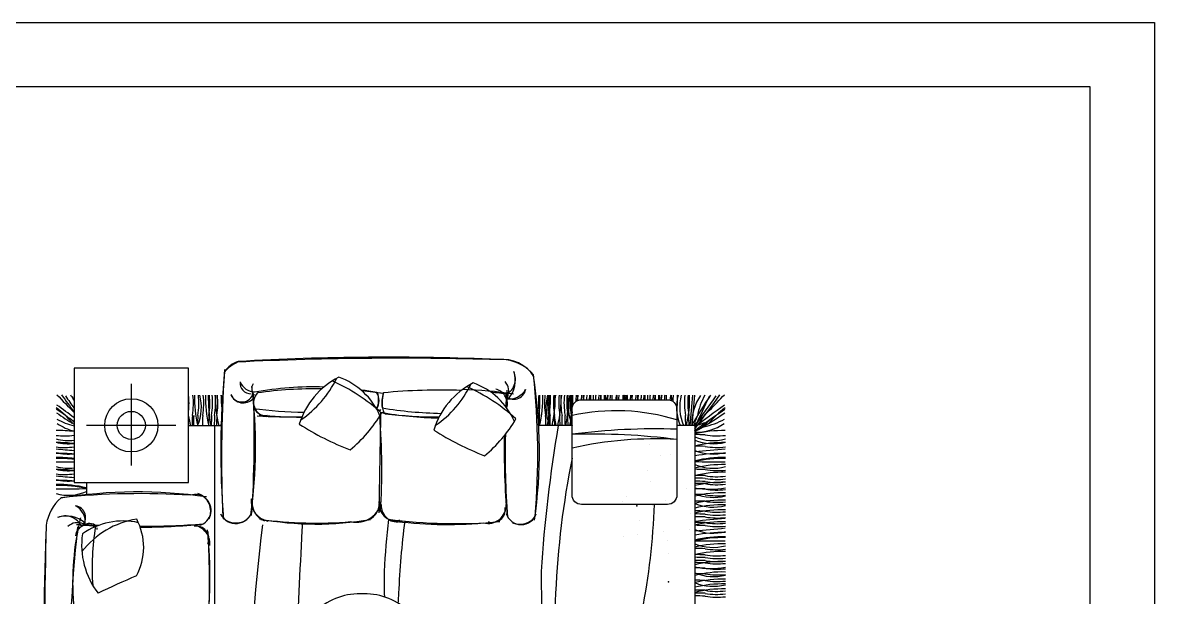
# Model space of a CAD drawing. Header units: inches. Extents: x 3.5 to 46, y 8.9 to 33.7.
# Drawn here: x 40.06 to 46, y 30.67 to 33.69 of the extents above; entities that cross this region are included whole.
import ezdxf

# ---------------------------------------------------------------- set-up
doc = ezdxf.new("R2010")
doc.units = ezdxf.units.IN
doc.header["$MEASUREMENT"] = 0
for name, color, linetype in [('02', 2, 'Continuous'), ('1', 1, 'Continuous'), ('4', 4, 'Continuous'), ('kadrbm', 4, 'Continuous')]:
    doc.layers.add(name, color=color, linetype=linetype)

# ---------------------------------------------------------------- blocks, each defined once
blk = doc.blocks.new('kadrbm')
at = {"layer": 'kadrbm', "color": 4}
blk.add_lwpolyline([(0, 0), (0, 24.7972), (21, 24.7972), (21, 0), (0, 0)], close=True, dxfattribs=at)
blk.add_lwpolyline([(20.6631, 0.3257), (20.6631, 24.4603), (0.3369, 24.4603), (0.3369, 0.3257), (20.6631, 0.3257)], dxfattribs=at)

msp = doc.modelspace()

# ---------------------------------------------------------------- linework, layer by layer
at = {"layer": '02'}
for p, q in [((40.9333, 31.5721), (41.1084, 31.5721)), ((42.9441, 31.5714), (42.7698, 31.5714)), ((43.5879, 31.5714), (43.4941, 31.5714)), ((43.5879, 31.5714), (43.5879, 28.894)), ((40.3992, 31.2721), (40.3992, 31.2084))]:
    msp.add_line(p, q, dxfattribs=at)
msp.add_lwpolyline([(40.9333, 31.2721), (40.9333, 31.8721), (40.3333, 31.8721), (40.3333, 31.2721)], close=True, dxfattribs=at)
for points in [[(43.4941, 31.6569), (43.4941, 31.2069, -0.414214), (43.4441, 31.1569), (42.9941, 31.1569, -0.414214), (42.9441, 31.2069), (42.9441, 31.6569, -0.414214), (42.9941, 31.7069), (43.4441, 31.7069, -0.414214)], [(41.4936, 30.3488), (41.4936, 29.8288, 0.414214), (41.8336, 29.4888), (41.8536, 29.4888, 0.414214), (42.1936, 29.8288), (42.1936, 30.3488, 0.414214), (41.8536, 30.6888), (41.8336, 30.6888, 0.414214)]]:
    msp.add_lwpolyline(points, format="xyb", close=True, dxfattribs=at)
msp.add_circle((40.6333, 31.5721), 0.1396, dxfattribs=at)
for centre, radius, start, end in [((41.9808, 18.3129), 13.6171, 87.56714, 93.31238), ((41.2289, 31.7859), 0.1263, 106.03279, 148.11829), ((41.3033, 31.6809), 0.2505, 116.85647, 136.45382), ((42.0417, 14.0479), 17.8767, 88.2125, 92.7303), ((42.5797, 31.7235), 0.1953, 32.89072, 96.12075), ((42.5633, 31.6797), 0.239, 41.28962, 81.34505), ((45.6111, 31.4384), 4.5088, 174.56902, 184.56754), ((47.7236, 31.3987), 6.6176, 176.06704, 182.68571), ((41.9091, 31.4573), 0.4129, 117.0571, 162.9874), ((41.5986, 31.4776), 0.3684, 23.23009, 70.54994), ((42.5545, 31.816), 0.093, 293.2753, 25.12848), ((42.4996, 31.8082), 0.147, 318.86517, 18.75273), ((40.2892, 31.4359), 2.4843, 351.6486, 9.19213), ((38.7267, 31.4197), 4.0378, 355.37472, 5.9373), ((41.2592, 31.7938), 0.0554, 173.44154, 271.9892), ((41.2819, 31.8318), 0.0839, 202.17837, 268.81604), ((38.7064, 31.461), 2.5788, 352.01097, 7.01638), ((41.3117, 31.7644), 0.0474, 146.41435, 225.60623), ((35.4979, 31.499), 5.7802, 356.0408, 2.49266), ((41.5936, 29.9733), 1.8009, 88.40969, 100.05336), ((41.6104, 29.4475), 2.3169, 89.44148, 97.84492), ((41.5936, 29.9733), 1.8009, 79.54428, 82.19701), ((41.6104, 29.4475), 2.3169, 81.47798, 84.22047), ((42.2517, 28.7364), 3.0211, 87.87813, 95.63607), ((42.6139, 31.427), 0.4129, 117.0571, 162.9874), ((42.2748, 29.2565), 2.5064, 81.69329, 87.7983), ((42.3034, 31.4473), 0.3684, 23.23009, 70.54994), ((42.5307, 31.6925), 0.0707, 340.80701, 79.37838), ((42.639, 31.772), 0.0629, 222.37114, 350.70838), ((42.5379, 31.7518), 0.0742, 335.55392, 42.27972), ((46.2611, 31.433), 3.6725, 174.93471, 176.28995), ((42.6163, 31.8066), 0.0958, 260.13163, 332.15674), ((41.2132, 31.7576), 0.0627, 202.40783, 345.21864), ((41.2202, 31.7605), 0.0703, 202.38976, 317.68657), ((41.3479, 31.6925), 0.0736, 136.8811, 263.8826), ((41.8072, 31.7077), 0.123, 337.38364, 16.68917), ((41.8487, 31.7015), 0.0836, 330.53203, 30.16812), ((42.1159, 31.689), 0.1696, 161.65066, 188.46376), ((42.1551, 31.6923), 0.2064, 165.79395, 195.95206), ((42.2517, 28.7364), 3.0211, 83.25088, 84.91293), ((42.5422, 31.6886), 0.0634, 337.76127, 32.26337), ((47.0569, 31.4171), 4.4636, 176.21085, 176.80916), ((41.5999, 34.1741), 2.5342, 262.55279, 268.62688), ((41.3339, 31.6823), 0.0583, 189.69057, 282.37745), ((41.3216, 32.0012), 0.7225, 309.4337, 329.69315), ((41.5999, 34.1741), 2.5342, 277.22745, 277.27549), ((44083.2626, -753.899), 44048.3272, 178.97815453, 178.97884197), ((38.0842, 31.3418), 3.8625, 4.5216, 4.63447), ((41.8953, 31.6816), 0.0524, 317.98586, 330.86873), ((42.3076, 33.8227), 2.213, 260.47322, 268.35417), ((41.6985, 30.7886), 0.8853, 72.53625, 74.03753), ((41.5009, 35.9299), 4.3135, 275.87847, 276.11279), ((42.2937, 33.7074), 2.0724, 260.39991, 268.99393), ((42.2709, 34.3985), 2.7824, 263.67086, 269.50511), ((41.5009, 35.9299), 4.3135, 267.23475, 270.36144), ((41.5728, 35.0837), 3.4686, 265.54403, 269.2544), ((42.343, 32.8831), 1.5459, 237.58235, 248.66291), ((38.0842, 31.3418), 3.8625, 356.7127, 4.15748), ((42.0264, 31.9709), 0.7225, 309.4337, 329.69315), ((43.0478, 32.8528), 1.5459, 237.58235, 248.66291), ((46.2611, 31.433), 3.6725, 178.66646, 185.25776), ((47.0569, 31.4171), 4.4636, 178.61968, 184.19729), ((40.3791, 31.029), 0.1953, 123.99767, 123.99767), ((40.6668, 28.7386), 2.4843, 81.6486, 99.36594), ((40.6829, 27.1761), 4.0378, 86.31194, 95.9373), ((40.9499, 31.1203), 0.0996, 337.3277, 71.29342), ((40.4229, 31.0127), 0.239, 131.28962, 171.34505), ((40.9691, 31.1274), 0.0825, 287.15716, 108.6588), ((41.3693, 31.1764), 0.1082, 175.02532, 259.02441), ((41.3662, 31.1663), 0.1002, 177.50146, 250.17719), ((41.8146, 31.1938), 0.1303, 256.54893, 353.41329), ((41.839, 31.1636), 0.0951, 294.36258, 5.07656), ((42.0176, 31.1558), 0.0835, 178.17718, 286.5563), ((42.028, 31.1498), 0.0842, 174.89085, 287.06835), ((42.5032, 31.1534), 0.096, 255.90256, 2.34206), ((40.2867, 31.0039), 0.093, 23.2753, 115.12848), ((40.2944, 30.9489), 0.147, 48.86517, 108.75273), ((40.3306, 31.0884), 0.0629, 312.37114, 80.70838), ((40.296, 31.0657), 0.0958, 350.13163, 62.15674), ((41.1811, 31.1455), 0.0884, 205.69052, 345.36212), ((41.1812, 31.154), 0.0942, 223.93475, 326.95895), ((42.5274, 31.1293), 0.0665, 248.98851, 9.73831), ((42.678, 31.1336), 0.0825, 197.15716, 342.28427), ((78.3847, 30.1539), 38.2085, 178.65818, 181.7483), ((40.3509, 30.9873), 0.0742, 65.55392, 132.27972), ((49.1647, 30.1155), 8.8616, 174.00988, 180.36248), ((41.7942, 30.7442), 1.4685, 166.5301, 184.28334), ((40.4036, 30.987), 0.0632, 54.63816, 174.49056), ((40.6696, 34.7105), 3.6725, 264.93471, 266.63366), ((40.7302, 30.6368), 0.4484, 98.8265, 142.55247), ((40.59, 30.702), 0.3684, 77.4168, 125.33464), ((40.4142, 31.0013), 0.0556, 48.86776, 127.75013), ((40.6855, 35.5063), 4.4636, 266.21085, 267.15314), ((36.4708, 30.7994), 3.9905, 3.25121, 3.38569), ((40.3805, 30.9317), 0.3176, 331.87731, 27.80575), ((40.6855, 35.5063), 4.4636, 269.90481, 274.19729), ((40.6696, 34.7105), 3.6725, 270.15846, 275.25776), ((40.9492, 30.9525), 0.096, 353.40371, 92.34206), ((40.9733, 30.9768), 0.0665, 338.98851, 99.73831), ((41.6029, 32.7012), 1.647, 259.5833, 279.9457), ((41.6006, 33.2584), 2.199, 262.44903, 274.79282), ((42.3307, 33.6678), 2.6113, 262.28521, 275.17553), ((42.29, 33.2634), 2.2113, 262.30502, 274.92189), ((42.6709, 31.1527), 0.0996, 247.3277, 323.9322), ((69.8723, 30.0913), 29.7015, 178.23098, 182.12087), ((40.7857, 30.944), 0.4129, 171.8418, 217.79628), ((38.8169, 30.7791), 2.2287, 351.84029, 6.29223), ((36.6477, 30.7502), 4.3958, 356.74817, 3.46195), ((41.8494, 27.8881), 3.1286, 112.33218, 116.37744)]:
    msp.add_arc(centre, radius, start, end, dxfattribs=at)
for p in [(43.6304, 31.6584), (43.2845, 31.1498), (43.4507, 30.7518)]:
    msp.add_point(p, dxfattribs=at)
at = {"layer": '1'}
for p, q in [((43.3384, 31.513), (43.3384, 31.513)), ((43.3511, 31.4728), (43.3511, 31.4728)), ((43.4056, 31.4151), (43.4056, 31.4151)), ((43.4619, 31.4192), (43.4619, 31.4192)), ((43.3376, 31.3367), (43.3376, 31.3367)), ((43.3574, 31.2801), (43.3574, 31.2801)), ((43.542, 31.2426), (43.542, 31.2426)), ((43.2105, 31.1744), (43.2105, 31.1744)), ((43.2309, 31.1983), (43.2309, 31.1983)), ((43.2734, 31.1608), (43.2734, 31.1608)), ((43.436, 31.1763), (43.436, 31.1763)), ((43.4843, 31.18), (43.4843, 31.18)), ((43.3667, 31.1517), (43.3667, 31.1517)), ((43.5656, 31.1078), (43.5656, 31.1078)), ((43.6177, 31.1147), (43.6177, 31.1147)), ((43.6409, 31.1152), (43.6409, 31.1152)), ((43.2964, 31.0724), (43.2964, 31.0724)), ((43.6255, 31.0908), (43.6255, 31.0908)), ((43.2121, 30.9905), (43.2121, 30.9905)), ((43.29, 30.9969), (43.29, 30.9969)), ((43.4234, 31.0145), (43.4234, 31.0145)), ((43.5607, 31.0281), (43.5607, 31.0281)), ((43.4463, 30.967), (43.4463, 30.967)), ((43.4475, 30.9013), (43.4475, 30.9013)), ((43.6318, 30.8981), (43.6318, 30.8981)), ((41.2757, 30.7795), (41.2757, 30.7795)), ((41.2981, 30.7684), (41.2981, 30.7684)), ((41.264, 30.7205), (41.264, 30.7205)), ((43.6381, 30.7054), (43.6381, 30.7054))]:
    msp.add_line(p, q, dxfattribs=at)
at = {"layer": '4'}
for p, q in [((40.6333, 31.791), (40.6333, 31.3614)), ((40.8674, 31.5721), (40.3992, 31.5721)), ((41.0701, 31.5721), (41.0701, 28.894))]:
    msp.add_line(p, q, dxfattribs=at)
for points in [[(43.4941, 31.601, 0.129581), (42.9441, 31.624)], [(43.4941, 31.5518, 0.040304), (42.9441, 31.5257)], [(43.4941, 31.4981, 0.037781), (42.9441, 31.5257)], [(43.4941, 31.4981, 0.069632), (42.9441, 31.4529)]]:
    msp.add_lwpolyline(points, format="xyb", dxfattribs=at)
msp.add_circle((40.6333, 31.5721), 0.0737, dxfattribs=at)
for centre, radius, start, end in [((41.2069, 32.0629), 0.5589, 304.34875, 334.09949), ((41.289, 30.9147), 0.9757, 47.72318, 65.91847), ((41.9116, 32.0326), 0.5589, 304.34875, 334.09949), ((41.9938, 30.8844), 0.9757, 47.72318, 65.91847), ((43.4367, 34.7366), 4.3837, 223.24526, 224.9319), ((58.8311, 45.2929), 22.9893, 216.14893, 216.42568), ((53.2284, 40.6866), 15.7397, 214.69874, 214.98788), ((39.0455, 30.8245), 1.5602, 34.36681, 35.47278), ((33.6167, 28.5216), 7.4326, 25.35553, 25.51291), ((40.5742, 31.689), 0.3617, 353.07668, 6.73003), ((40.5975, 31.689), 0.3617, 349.782, 6.73003), ((41.5739, 31.7152), 0.6094, 178.48016, 193.70443), ((40.7508, 31.6678), 0.2498, 337.15692, 14.7084), ((40.6259, 31.689), 0.3617, 349.782, 6.73003), ((40.6516, 31.689), 0.3617, 349.782, 6.73003), ((41.6315, 31.7152), 0.6094, 178.48016, 193.70443), ((41.8459, 31.7154), 0.8091, 178.86662, 190.251), ((40.6835, 31.689), 0.3617, 349.782, 6.73003), ((40.6978, 31.689), 0.3617, 349.782, 6.73003), ((40.7138, 31.689), 0.3617, 349.782, 6.73003), ((41.6839, 31.7152), 0.6094, 178.48016, 193.70443), ((40.7255, 31.689), 0.3617, 349.782, 6.73003), ((40.7062, 31.6533), 0.4052, 5.58582, 11.09256), ((41.7143, 31.7152), 0.6094, 178.48016, 185.3737), ((43.1294, 31.689), 0.3617, 173.26997, 190.218), ((41.967, 31.7154), 0.8091, 351.86229, 1.13338), ((42.1815, 31.7152), 0.6094, 346.29557, 1.51984), ((43.1614, 31.689), 0.3617, 173.26997, 190.218), ((43.0574, 31.6678), 0.2498, 165.2916, 202.84308), ((42.2222, 31.7152), 0.6094, 346.29557, 1.51984), ((43.1778, 31.689), 0.3617, 173.26997, 190.218), ((43.1848, 31.689), 0.3617, 173.26997, 190.218), ((42.2471, 31.7152), 0.6094, 346.29557, 1.51984), ((43.208, 31.689), 0.3617, 173.26997, 190.218), ((43.2553, 31.6533), 0.4052, 168.90744, 191.7417), ((42.2775, 31.7152), 0.6094, 346.29557, 1.51984), ((43.2359, 31.689), 0.3617, 173.26997, 190.218), ((43.2476, 31.689), 0.3617, 173.26997, 190.218), ((43.2636, 31.689), 0.3617, 173.26997, 190.218), ((42.1155, 31.7154), 0.8091, 349.749, 1.13338), ((43.2779, 31.689), 0.3617, 173.26997, 190.218), ((43.1749, 31.6678), 0.2498, 165.2916, 202.84308), ((43.2953, 31.689), 0.3617, 173.26997, 190.218), ((43.3023, 31.689), 0.3617, 173.26997, 188.00046), ((42.3397, 31.7152), 0.6094, 356.29413, 1.51984), ((43.3255, 31.689), 0.3617, 173.26997, 178.76353), ((43.3728, 31.6533), 0.4052, 168.90744, 173.24745), ((42.3646, 31.7152), 0.6094, 358.81944, 1.51984), ((43.3534, 31.689), 0.3617, 173.26997, 177.15993), ((43.3652, 31.689), 0.3617, 173.26997, 177.15382), ((42.395, 31.7152), 0.6094, 359.22282, 1.51984), ((43.3811, 31.689), 0.3617, 173.26997, 177.15382), ((43.3954, 31.689), 0.3617, 173.26997, 177.15382), ((42.233, 31.7154), 0.8091, 359.40354, 1.13338), ((42.4475, 31.7152), 0.6094, 359.22282, 1.51984), ((43.4274, 31.689), 0.3617, 173.26997, 177.15382), ((43.3281, 31.6678), 0.2498, 165.2916, 170.99218), ((43.4531, 31.689), 0.3617, 173.26997, 177.15382), ((42.4878, 31.7152), 0.6094, 359.22282, 1.51984), ((42.5051, 31.7152), 0.6094, 359.22282, 1.51984), ((42.5096, 31.7152), 0.6094, 359.22282, 1.51984), ((43.3712, 31.6678), 0.2498, 165.2916, 170.99218), ((43.4911, 31.689), 0.3617, 173.26997, 177.15382), ((43.504, 31.689), 0.3617, 173.26997, 177.15382), ((42.5454, 31.7152), 0.6094, 359.22282, 1.51984), ((43.4186, 31.6678), 0.2498, 165.2916, 170.99218), ((42.572, 31.7152), 0.6094, 359.22282, 1.51984), ((43.5489, 31.689), 0.3617, 173.26997, 177.15382), ((43.4566, 31.6678), 0.2498, 165.2916, 170.99218), ((42.6032, 31.7152), 0.6094, 359.22282, 1.51984), ((43.4601, 31.6678), 0.2498, 165.2916, 170.99218), ((43.5805, 31.689), 0.3617, 173.26997, 177.15382), ((43.5875, 31.689), 0.3617, 173.26997, 177.15382), ((42.6249, 31.7152), 0.6094, 359.22282, 1.51984), ((43.6107, 31.689), 0.3617, 173.26997, 177.15382), ((43.6579, 31.6533), 0.4052, 168.90744, 172.39257), ((42.6498, 31.7152), 0.6094, 359.22282, 1.51984), ((43.6386, 31.689), 0.3617, 173.26997, 177.15382), ((43.6503, 31.689), 0.3617, 173.26997, 177.15382), ((42.6802, 31.7152), 0.6094, 359.22282, 1.51984), ((43.6663, 31.689), 0.3617, 173.26997, 177.15382), ((43.6806, 31.689), 0.3617, 173.26997, 177.15382), ((42.5182, 31.7154), 0.8091, 359.40354, 1.13338), ((42.7326, 31.7152), 0.6094, 359.22282, 1.51984), ((43.7126, 31.689), 0.3617, 173.26997, 177.15382), ((43.6133, 31.6678), 0.2498, 165.2916, 170.99218), ((43.7382, 31.689), 0.3617, 173.26997, 177.15382), ((42.7729, 31.7152), 0.6094, 359.22282, 1.51984), ((42.7903, 31.7152), 0.6094, 359.22282, 1.51984), ((42.7948, 31.7152), 0.6094, 359.22282, 1.51984), ((43.6564, 31.6678), 0.2498, 165.2916, 170.99218), ((43.7732, 31.689), 0.3617, 173.26997, 177.15382), ((43.7892, 31.689), 0.3617, 173.26997, 177.15382), ((42.8306, 31.7152), 0.6094, 359.22282, 1.51984), ((43.7038, 31.6678), 0.2498, 165.2916, 171.36885), ((42.8572, 31.7152), 0.6094, 358.73088, 1.51984), ((43.8341, 31.689), 0.3617, 173.26997, 178.55018), ((43.7418, 31.6678), 0.2498, 165.2916, 202.84308), ((42.8884, 31.7152), 0.6094, 353.77535, 1.51984), ((43.7585, 31.6678), 0.2498, 165.2916, 202.84308), ((43.8949, 31.689), 0.3617, 173.26997, 190.218), ((42.9515, 31.7152), 0.6094, 346.29557, 1.51984), ((43.9124, 31.689), 0.3617, 173.26997, 190.218), ((30.1062, 32.945), 13.5266, 354.16946, 354.85208), ((50.6645, 31.0311), 7.113, 174.35121, 175.6383), ((44.9416, 30.8245), 1.5602, 144.52722, 151.37032), ((43.8219, 31.5842), 0.2498, 144.54965, 182.10113), ((40.5503, 34.7366), 4.3837, 313.78485, 316.75474), ((25.1559, 45.2929), 22.9893, 323.30058, 323.85107), ((30.7586, 40.6866), 15.7397, 324.60567, 325.30126), ((50.3704, 28.5216), 7.4326, 154.48709, 155.81389), ((43.9569, 31.5557), 0.3617, 150.93821, 169.47605), ((39.9997, 31.3268), 0.4139, 38.03514, 54.52306), ((41.1505, 32.9067), 1.5602, 234.3743, 238.41164), ((31.2473, 18.7394), 15.7397, 54.74147, 55.14834), ((26.6117, 13.1672), 22.9893, 53.35407, 53.63245), ((42.3397, 31.7152), 0.6094, 346.29557, 352.67337), ((57.3753, 13.1672), 22.9893, 126.36755, 126.85233), ((42.8365, 32.9067), 1.5602, 298.7826, 305.6257), ((52.7397, 18.7394), 15.7397, 124.85166, 125.54725), ((43.9873, 31.3268), 0.4139, 125.47694, 141.96486), ((40.4196, 31.9208), 0.3617, 240.7853, 256.20069), ((40.3907, 31.7858), 0.2498, 234.39673, 256.71727), ((40.4664, 31.712), 0.1817, 218.78005, 222.89878), ((41.5351, 31.7152), 0.6094, 189.01038, 193.70443), ((44.9858, 31.4865), 4.0348, 178.03617, 178.82461), ((44.9928, 31.4865), 4.0348, 178.03617, 178.82461), ((45.0142, 31.4865), 4.0348, 178.03617, 178.82461), ((45.0399, 31.4865), 4.0348, 178.03617, 178.82461), ((45.0719, 31.4865), 4.0348, 178.03617, 178.82461), ((45.0862, 31.4865), 4.0348, 178.03617, 178.82461), ((45.1021, 31.4865), 4.0348, 178.03617, 178.82461), ((45.1139, 31.4865), 4.0348, 178.03617, 178.82461), ((40.7062, 31.6533), 0.4052, 348.2583, 349.39703), ((38.7411, 31.4865), 4.0348, 1.17539, 1.96383), ((50.0369, 30.34), 7.2699, 170.24869, 176.32651), ((38.7731, 31.4865), 4.0348, 1.17539, 1.96383), ((38.7895, 31.4865), 4.0348, 1.17539, 1.96383), ((38.7964, 31.4865), 4.0348, 1.17539, 1.96383), ((38.8197, 31.4865), 4.0348, 1.17539, 1.96383), ((38.8476, 31.4865), 4.0348, 1.17539, 1.96383), ((38.8593, 31.4865), 4.0348, 1.17539, 1.96383), ((38.8753, 31.4865), 4.0348, 1.17539, 1.96383), ((38.8896, 31.4865), 4.0348, 1.17539, 1.96383), ((38.907, 31.4865), 4.0348, 1.17539, 1.96383), ((39.5066, 31.4865), 4.0348, 1.17539, 1.96383), ((39.524, 31.4865), 4.0348, 1.17539, 1.96383), ((39.7813, 32.9205), 4.0348, 340.43344, 341.22188), ((44.9472, 27.7684), 4.0348, 108.93103, 109.71947), ((43.5207, 31.712), 0.1817, 291.44042, 321.21995), ((43.5963, 31.7858), 0.2498, 268.05178, 305.60327), ((43.5675, 31.9208), 0.3617, 280.67686, 299.2147), ((40.2824, 31.8787), 0.3617, 263.11705, 278.0954), ((40.2536, 30.9354), 0.6094, 82.48678, 91.36693), ((43.5139, 27.4898), 4.0348, 88.18909, 88.97752), ((43.7334, 30.9354), 0.6094, 88.63307, 103.85735), ((43.6839, 31.7423), 0.2498, 247.30984, 284.86132), ((43.7047, 31.8787), 0.3617, 259.93491, 276.88295), ((40.2822, 31.8179), 0.3617, 263.11705, 278.12137), ((40.2534, 30.8722), 0.6094, 82.47081, 91.36693), ((40.3031, 31.7255), 0.2498, 255.13868, 276.94015), ((40.3031, 31.7423), 0.2498, 255.13868, 276.92984), ((43.5141, 27.429), 4.0348, 88.18909, 88.97752), ((43.6839, 31.7255), 0.2498, 247.30984, 284.86132), ((43.7336, 30.8722), 0.6094, 88.63307, 103.85735), ((43.7048, 31.8179), 0.3617, 259.93491, 276.88295), ((40.2523, 30.6162), 0.8091, 84.25526, 90.98046), ((40.2532, 30.7894), 0.6094, 82.44598, 91.36693), ((40.2532, 30.7939), 0.6094, 82.44713, 91.36693), ((40.3029, 31.6715), 0.2498, 255.13868, 276.99284), ((40.9583, 38.5258), 7.113, 264.19829, 264.95916), ((47.5451, 30.4806), 4.6919, 168.7015, 177.42027), ((43.6841, 31.6715), 0.2498, 247.30984, 284.86132), ((43.7338, 30.7939), 0.6094, 88.63307, 103.85735), ((43.7338, 30.7894), 0.6094, 88.63307, 103.85735), ((43.0287, 38.5258), 7.113, 274.51462, 275.80171), ((43.7347, 30.6162), 0.8091, 89.01954, 100.40392), ((40.3028, 31.597), 0.2498, 255.13868, 277.0194), ((40.2534, 30.7306), 0.6094, 82.47081, 91.36693), ((40.3031, 31.5839), 0.2498, 255.13868, 276.94015), ((40.2757, 36.5977), 5.2167, 269.60659, 270.63205), ((43.7113, 36.5977), 5.2167, 268.62796, 270.39341), ((43.5144, 27.3075), 4.0348, 88.18909, 88.97752), ((43.6843, 31.597), 0.2498, 247.30984, 284.86132), ((43.7339, 30.7568), 0.6094, 88.63307, 103.85735), ((43.7052, 31.6964), 0.3617, 259.93491, 276.88295), ((40.2523, 30.4745), 0.8091, 84.25526, 90.98046), ((40.2822, 31.6762), 0.3617, 263.11705, 278.12137), ((40.3029, 31.5298), 0.2498, 255.13868, 276.99284), ((40.9583, 38.3841), 7.113, 264.19829, 264.95916), ((43.5145, 27.2755), 4.0348, 88.18909, 88.97752), ((43.5146, 27.2612), 4.0348, 88.18909, 88.97752), ((43.5146, 27.2452), 4.0348, 88.18909, 88.97752), ((43.734, 30.7165), 0.6094, 88.63307, 103.85735), ((43.7341, 30.6641), 0.6094, 88.63307, 103.85735), ((43.7052, 31.6644), 0.3617, 259.93491, 276.88295), ((43.7053, 31.6501), 0.3617, 259.93491, 276.88295), ((43.7053, 31.6341), 0.3617, 259.93491, 276.88295), ((40.2532, 30.6477), 0.6094, 76.14265, 91.36693), ((40.2532, 30.6522), 0.6094, 76.14265, 91.36693), ((40.3028, 31.4554), 0.2498, 255.13868, 292.69016), ((40.2757, 36.456), 5.2167, 269.60659, 271.37204), ((40.2523, 30.4745), 0.8091, 79.59608, 80.31134), ((43.5146, 27.2335), 4.0348, 88.18909, 88.97752), ((43.5147, 27.2056), 4.0348, 88.18909, 88.97752), ((43.6696, 31.6417), 0.4052, 258.41121, 281.24547), ((43.7343, 30.6088), 0.6094, 88.63307, 103.85735), ((43.6847, 31.4438), 0.2498, 247.30984, 284.86132), ((43.7053, 31.6224), 0.3617, 259.93491, 276.88295), ((43.7054, 31.5945), 0.3617, 259.93491, 276.88295), ((39.8802, 31.2781), 3.4981, 348.77541, 358.01511), ((43.5143, 27.1411), 4.0348, 88.18909, 88.97752), ((43.5148, 27.1754), 4.0348, 88.18909, 88.97752), ((43.684, 31.3928), 0.2498, 247.30984, 284.86132), ((43.7337, 30.5463), 0.6094, 88.63307, 103.85735), ((43.7342, 30.5709), 0.6094, 88.63307, 103.85735), ((43.705, 31.53), 0.3617, 259.93491, 276.88295), ((43.7055, 31.5643), 0.3617, 259.93491, 276.88295), ((43.5142, 27.0894), 4.0348, 88.18909, 88.97752), ((43.5143, 27.0734), 4.0348, 88.18909, 88.97752), ((43.7337, 30.5197), 0.6094, 88.63307, 103.85735), ((43.7049, 31.4782), 0.3617, 259.93491, 276.88295), ((43.705, 31.4623), 0.3617, 259.93491, 276.88295), ((41.7481, 30.8267), 1.3204, 170.66815, 184.09085), ((68.6602, 28.0181), 27.5074, 173.67322, 178.20675), ((68.9925, 29.4829), 27.5074, 176.71216, 178.04769), ((49.2135, 30.34), 7.2699, 174.15797, 176.32651), ((46.7217, 30.4806), 4.6919, 172.78447, 177.42027), ((43.5139, 27.029), 4.0348, 88.18909, 88.97752), ((43.5141, 27.0135), 4.0348, 88.18909, 88.97752), ((43.5148, 27.0588), 4.0348, 88.18909, 88.97752), ((44.9974, 17.6152), 13.5266, 95.30083, 95.98346), ((43.7336, 30.4567), 0.6094, 88.63307, 103.85735), ((43.7046, 31.4179), 0.3617, 259.93491, 276.88295), ((43.7048, 31.4023), 0.3617, 259.93491, 276.88295), ((43.7055, 31.4477), 0.3617, 259.93491, 276.88295), ((43.6841, 31.256), 0.2498, 247.30984, 284.86132), ((43.7338, 30.3784), 0.6094, 88.63307, 103.85735), ((43.7338, 30.3738), 0.6094, 88.63307, 103.85735), ((43.0287, 38.1103), 7.113, 274.51462, 275.80171), ((43.7347, 30.2007), 0.8091, 89.01954, 100.40392), ((43.7113, 36.1822), 5.2167, 268.62796, 270.39341), ((43.5144, 26.892), 4.0348, 88.18909, 88.97752), ((43.6843, 31.1815), 0.2498, 247.30984, 284.86132), ((43.7339, 30.3413), 0.6094, 88.63307, 103.85735), ((43.7052, 31.2809), 0.3617, 259.93491, 276.88295), ((43.5145, 26.86), 4.0348, 88.18909, 88.97752), ((43.5146, 26.8457), 4.0348, 88.18909, 88.97752), ((43.5146, 26.8297), 4.0348, 88.18909, 88.97752), ((43.734, 30.301), 0.6094, 88.63307, 103.85735), ((43.7341, 30.2486), 0.6094, 88.63307, 103.85735), ((43.7052, 31.2489), 0.3617, 259.93491, 276.88295), ((43.7053, 31.2346), 0.3617, 259.93491, 276.88295), ((43.7053, 31.2186), 0.3617, 259.93491, 276.88295), ((50.8314, 30.8424), 8.873, 180.23623, 181.10229), ((51.6548, 30.8424), 8.873, 180.23623, 187.03566), ((43.5146, 26.818), 4.0348, 88.18909, 88.97752), ((43.5147, 26.7901), 4.0348, 88.18909, 88.97752), ((43.6696, 31.2261), 0.4052, 258.41121, 281.24547), ((43.7343, 30.1933), 0.6094, 88.63307, 103.85735), ((43.6847, 31.0283), 0.2498, 247.30984, 284.86132), ((43.7053, 31.2069), 0.3617, 259.93491, 276.88295), ((43.7054, 31.179), 0.3617, 259.93491, 276.88295), ((43.5143, 26.7256), 4.0348, 88.18909, 88.97752), ((43.5148, 26.7599), 4.0348, 88.18909, 88.97752), ((43.684, 30.9772), 0.2498, 247.30984, 284.86132), ((43.7337, 30.1308), 0.6094, 88.63307, 103.85735), ((43.7342, 30.1554), 0.6094, 88.63307, 103.85735), ((43.705, 31.1144), 0.3617, 259.93491, 276.88295), ((43.7055, 31.1488), 0.3617, 259.93491, 276.88295), ((45.2821, 30.4744), 3.2548, 176.17125, 177.10852), ((46.1055, 30.4744), 3.2548, 176.17125, 188.21083), ((43.5142, 26.6739), 4.0348, 88.18909, 88.97752), ((43.5143, 26.6579), 4.0348, 88.18909, 88.97752), ((43.7337, 30.1042), 0.6094, 88.63307, 103.85735), ((43.7049, 31.0627), 0.3617, 259.93491, 276.88295), ((43.705, 31.0468), 0.3617, 259.93491, 276.88295), ((43.5148, 26.6433), 4.0348, 88.18909, 88.97752), ((43.7055, 31.0321), 0.3617, 259.93491, 276.88295)]:
    msp.add_arc(centre, radius, start, end, dxfattribs=at)

# ---------------------------------------------------------------- block references
at = {"layer": 'kadrbm'}
msp.add_blockref('kadrbm', (24.9975, 8.8888), dxfattribs=at)

doc.saveas('drawing.dxf')
